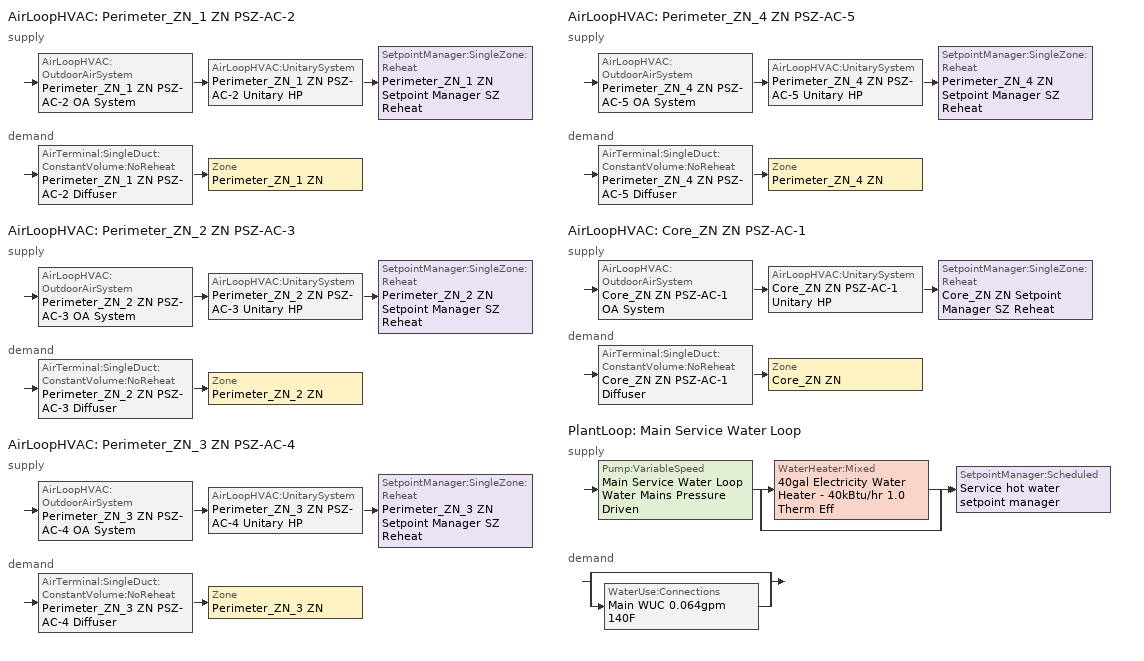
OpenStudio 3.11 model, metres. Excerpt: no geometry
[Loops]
AirLoopHVAC 'Perimeter_ZN_1 ZN PSZ-AC-2'
 supply: AirLoopHVAC:OutdoorAirSystem 'Perimeter_ZN_1 ZN PSZ-AC-2 OA System' > AirLoopHVAC:UnitarySystem 'Perimeter_ZN_1 ZN PSZ-AC-2 Unitary HP' > SetpointManager:SingleZone:Reheat 'Perimeter_ZN_1 ZN Setpoint Manager SZ Reheat'
 demand: AirTerminal:SingleDuct:ConstantVolume:NoReheat 'Perimeter_ZN_1 ZN PSZ-AC-2 Diffuser' > Zone 'Perimeter_ZN_1 ZN'
AirLoopHVAC 'Perimeter_ZN_2 ZN PSZ-AC-3'
 supply: AirLoopHVAC:OutdoorAirSystem 'Perimeter_ZN_2 ZN PSZ-AC-3 OA System' > AirLoopHVAC:UnitarySystem 'Perimeter_ZN_2 ZN PSZ-AC-3 Unitary HP' > SetpointManager:SingleZone:Reheat 'Perimeter_ZN_2 ZN Setpoint Manager SZ Reheat'
 demand: AirTerminal:SingleDuct:ConstantVolume:NoReheat 'Perimeter_ZN_2 ZN PSZ-AC-3 Diffuser' > Zone 'Perimeter_ZN_2 ZN'
AirLoopHVAC 'Perimeter_ZN_3 ZN PSZ-AC-4'
 supply: AirLoopHVAC:OutdoorAirSystem 'Perimeter_ZN_3 ZN PSZ-AC-4 OA System' > AirLoopHVAC:UnitarySystem 'Perimeter_ZN_3 ZN PSZ-AC-4 Unitary HP' > SetpointManager:SingleZone:Reheat 'Perimeter_ZN_3 ZN Setpoint Manager SZ Reheat'
 demand: AirTerminal:SingleDuct:ConstantVolume:NoReheat 'Perimeter_ZN_3 ZN PSZ-AC-4 Diffuser' > Zone 'Perimeter_ZN_3 ZN'
AirLoopHVAC 'Perimeter_ZN_4 ZN PSZ-AC-5'
 supply: AirLoopHVAC:OutdoorAirSystem 'Perimeter_ZN_4 ZN PSZ-AC-5 OA System' > AirLoopHVAC:UnitarySystem 'Perimeter_ZN_4 ZN PSZ-AC-5 Unitary HP' > SetpointManager:SingleZone:Reheat 'Perimeter_ZN_4 ZN Setpoint Manager SZ Reheat'
 demand: AirTerminal:SingleDuct:ConstantVolume:NoReheat 'Perimeter_ZN_4 ZN PSZ-AC-5 Diffuser' > Zone 'Perimeter_ZN_4 ZN'
AirLoopHVAC 'Core_ZN ZN PSZ-AC-1'
 supply: AirLoopHVAC:OutdoorAirSystem 'Core_ZN ZN PSZ-AC-1 OA System' > AirLoopHVAC:UnitarySystem 'Core_ZN ZN PSZ-AC-1 Unitary HP' > SetpointManager:SingleZone:Reheat 'Core_ZN ZN Setpoint Manager SZ Reheat'
 demand: AirTerminal:SingleDuct:ConstantVolume:NoReheat 'Core_ZN ZN PSZ-AC-1 Diffuser' > Zone 'Core_ZN ZN'
PlantLoop 'Main Service Water Loop'
 supply: Pump:VariableSpeed 'Main Service Water Loop Water Mains Pressure Driven' > split
  | WaterHeater:Mixed '40gal Electricity Water Heater - 40kBtu/hr 1.0 Therm Eff'
  | bypass
  join > SetpointManager:Scheduled 'Service hot water setpoint manager'
 demand: split
  | bypass
  | WaterUse:Connections 'Main WUC 0.064gpm 140F'
[Sizing:Zone] Zone Cooling Design Supply Air Temperature Input Method=SupplyAirTemperature; Zone Cooling Design Supply Air Temperature {C}=12.7778; Zone Cooling Design Supply Air Temperature Difference {deltaC}=11.11; Zone Heating Design Supply Air Temperature Input Method=SupplyAirTemperature; Zone Heating Design Supply Air Temperature {C}=50; Zone Heating Design Supply Air Temperature Difference {deltaC}=11.11; Zone Cooling Design Supply Air Humidity Ratio {kg-H2O/kg-air}=0.0085; Zone Heating Design Supply Air Humidity Ratio {kg-H2O/kg-air}=0.008; Cooling Design Air Flow Method=DesignDay; Heating Design Air Flow Method=DesignDay; Heating Maximum Air Flow Fraction=1; Account for Dedicated Outdoor Air System=No; Dedicated Outdoor Air System Control Strategy=NeutralSupplyAir; Dedicated Outdoor Air Low Setpoint Temperature for Design {C}=autosize; Dedicated Outdoor Air High Setpoint Temperature for Design {C}=autosize; Zone Load Sizing Method=Sensible Load Only No Latent Load; Zone Latent Cooling Design Supply Air Humidity Ratio Input Method=HumidityRatioDifference; Zone Cooling Design Supply Air Humidity Ratio Difference {kgWater/kgDryAir}=0.005; Zone Latent Heating Design Supply Air Humidity Ratio Input Method=HumidityRatioDifference; Zone Humidification Design Supply Air Humidity Ratio Difference {kgWater/kgDryAir}=0.005; Sizing Option=Coincident; Heating Coil Sizing Method=None; Maximum Heating Capacity To Cooling Load Sizing Ratio {W/W}=1
Core_ZN ZN; Perimeter_ZN_1 ZN; Perimeter_ZN_2 ZN; Perimeter_ZN_3 ZN; Perimeter_ZN_4 ZN
[Zone equipment]
Core_ZN ZN: Core_ZN ZN PSZ-AC-1 Diffuser
Perimeter_ZN_1 ZN: Perimeter_ZN_1 ZN PSZ-AC-2 Diffuser
Perimeter_ZN_2 ZN: Perimeter_ZN_2 ZN PSZ-AC-3 Diffuser
Perimeter_ZN_3 ZN: Perimeter_ZN_3 ZN PSZ-AC-4 Diffuser
Perimeter_ZN_4 ZN: Perimeter_ZN_4 ZN PSZ-AC-5 Diffuser
[AirLoopHVAC] Availability Schedule=OfficeSmall HVACOperationSchd; Design Supply Air Flow Rate {m3/s}=autosize; Design Return Air Flow Fraction of Supply Air Flow=1
Perimeter_ZN_1 ZN PSZ-AC-2; Perimeter_ZN_2 ZN PSZ-AC-3; Perimeter_ZN_3 ZN PSZ-AC-4; Perimeter_ZN_4 ZN PSZ-AC-5; Core_ZN ZN PSZ-AC-1
[Sizing:System] Type of Load to Size On=Sensible; Design Outdoor Air Flow Rate {m3/s}=Autosize; Central Heating Maximum System Air Flow Ratio=1; Preheat Design Temperature {C}=7.22222; Preheat Design Humidity Ratio {kg-H2O/kg-Air}=0.008; Precool Design Temperature {C}=12.7778; Precool Design Humidity Ratio {kg-H2O/kg-Air}=0.008; Central Cooling Design Supply Air Temperature {C}=12.7778; Central Heating Design Supply Air Temperature {C}=50; Sizing Option=Coincident; 100% Outdoor Air in Cooling=No; 100% Outdoor Air in Heating=No; Central Cooling Design Supply Air Humidity Ratio {kg-H2O/kg-Air}=0.0085; Central Heating Design Supply Air Humidity Ratio {kg-H2O/kg-Air}=0.008; Cooling Design Air Flow Method=DesignDay; Heating Design Air Flow Method=DesignDay; System Outdoor Air Method=ZoneSum; Zone Maximum Outdoor Air Fraction=1; Cooling Supply Air Flow Rate Per Floor Area {m3/s-m2}=0.00996765; Cooling Fraction of Autosized Cooling Supply Air Flow Rate=1; Cooling Supply Air Flow Rate Per Unit Cooling Capacity {m3/s-W}=3.94755e-05; Heating Supply Air Flow Rate Per Floor Area {m3/s-m2}=0.00996765; Heating Fraction of Autosized Heating Supply Air Flow Rate=1; Heating Fraction of Autosized Cooling Supply Air Flow Rate=1; Heating Supply Air Flow Rate Per Unit Heating Capacity {m3/s-W}=3.15882e-05; Cooling Design Capacity Method=CoolingDesignCapacity; Cooling Design Capacity {W}=autosize; Cooling Design Capacity Per Floor Area {W/m2}=234.7; Fraction of Autosized Cooling Design Capacity=1; Heating Design Capacity Method=HeatingDesignCapacity; Heating Design Capacity {W}=autosize; Heating Design Capacity Per Floor Area {W/m2}=157; Fraction of Autosized Heating Design Capacity=1; Central Cooling Capacity Control Method=OnOff; Occupant Diversity=autosize; Heating Coil Sizing Method=None; Maximum Heating Capacity To Cooling Capacity Sizing Ratio {W/W}=1
Perimeter_ZN_1 ZN PSZ-AC-2; Perimeter_ZN_2 ZN PSZ-AC-3; Perimeter_ZN_3 ZN PSZ-AC-4; Perimeter_ZN_4 ZN PSZ-AC-5; Core_ZN ZN PSZ-AC-1
[SetpointManager:SingleZone:Reheat] Minimum Supply Air Temperature {C}=12.7778; Maximum Supply Air Temperature {C}=50
Name | Control Zone | Setpoint Node or NodeList
Perimeter_ZN_1 ZN Setpoint Manager SZ Reheat | Perimeter_ZN_1 ZN | Perimeter_ZN_1 ZN PSZ-AC-2 Supply Outlet Node
Perimeter_ZN_2 ZN Setpoint Manager SZ Reheat | Perimeter_ZN_2 ZN | Perimeter_ZN_2 ZN PSZ-AC-3 Supply Outlet Node
Perimeter_ZN_3 ZN Setpoint Manager SZ Reheat | Perimeter_ZN_3 ZN | Perimeter_ZN_3 ZN PSZ-AC-4 Supply Outlet Node
Perimeter_ZN_4 ZN Setpoint Manager SZ Reheat | Perimeter_ZN_4 ZN | Perimeter_ZN_4 ZN PSZ-AC-5 Supply Outlet Node
Core_ZN ZN Setpoint Manager SZ Reheat | Core_ZN ZN | Core_ZN ZN PSZ-AC-1 Supply Outlet Node
[Coil:Heating:DX:SingleSpeed] Availability Schedule=Always On Discrete; Rated Total Heating Capacity {W}=Autosize; Rated COP {W/W}=3.451036; Rated Air Flow Rate {m3/s}=Autosize; Rated Supply Fan Power Per Volume Flow Rate 2017 {W/(m3/s)}=773.3; Rated Supply Fan Power Per Volume Flow Rate 2023 {W/(m3/s)}=934.4; Total Heating Capacity Function of Temperature Curve=CoilClgDXQRatio_fTwbToadbSI; Total Heating Capacity Function of Flow Fraction Curve=CoilClgDXSnglQRatio_fCFMRatio; Energy Input Ratio Function of Temperature Curve=CoilClgDXEIRRatio_fTwbToadbSI; Energy Input Ratio Function of Flow Fraction Curve=CoilClgDXSnglEIRRatio_fCFMRatio; Part Load Fraction Correlation Curve=CoilClgDXEIRRatio_fQFrac; Minimum Outdoor Dry-Bulb Temperature for Compressor Operation {C}=-12.2; Maximum Outdoor Dry-Bulb Temperature for Defrost Operation {C}=1.67; Crankcase Heater Capacity {W}=50; Maximum Outdoor Dry-Bulb Temperature for Crankcase Heater Operation {C}=4.4; Defrost Strategy=ReverseCycle; Defrost Control=OnDemand; Resistive Defrost Heater Capacity {W}=2000
Name | Defrost Energy Input Ratio Function of Temperature Curve
Perimeter_ZN_1 ZN HP Htg Coil 24 Clg kBtu/hr 6.7HSPF2 | Perimeter_ZN_1 ZN HP Htg Coil Defrost EIR Func of Temp Curve 1
Perimeter_ZN_2 ZN HP Htg Coil 19 Clg kBtu/hr 6.7HSPF2 | Perimeter_ZN_2 ZN HP Htg Coil Defrost EIR Func of Temp Curve 1
Perimeter_ZN_3 ZN HP Htg Coil 21 Clg kBtu/hr 6.7HSPF2 | Perimeter_ZN_3 ZN HP Htg Coil Defrost EIR Func of Temp Curve 1
Perimeter_ZN_4 ZN HP Htg Coil 21 Clg kBtu/hr 6.7HSPF2 | Perimeter_ZN_4 ZN HP Htg Coil Defrost EIR Func of Temp Curve 1
Core_ZN ZN HP Htg Coil 23 Clg kBtu/hr 6.7HSPF2 | Core_ZN ZN HP Htg Coil Defrost EIR Func of Temp Curve 1
[Coil:Heating:Gas] Availability Schedule=Always On Discrete; Gas Burner Efficiency=0.81; Nominal Capacity {W}=AutoSize; On Cycle Parasitic Electric Load {W}=0; Off Cycle Parasitic Gas Load {W}=0
Perimeter_ZN_1 ZN PSZ-AC-2 Gas Backup Htg Coil 24kBtu/hr 0.81 AFUE; Perimeter_ZN_2 ZN PSZ-AC-3 Gas Backup Htg Coil 19kBtu/hr 0.81 AFUE; Perimeter_ZN_3 ZN PSZ-AC-4 Gas Backup Htg Coil 21kBtu/hr 0.81 AFUE; Perimeter_ZN_4 ZN PSZ-AC-5 Gas Backup Htg Coil 21kBtu/hr 0.81 AFUE; Core_ZN ZN PSZ-AC-1 Gas Backup Htg Coil 23kBtu/hr 0.81 AFUE
[Coil:Cooling:DX:SingleSpeed] Availability Schedule=Always On Discrete; Rated Total Cooling Capacity {W}=autosize; Rated Sensible Heat Ratio=autosize; Rated COP {W/W}=3.721984; Rated Air Flow Rate {m3/s}=autosize; Rated Evaporator Fan Power Per Volume Flow Rate 2017 {W/(m3/s)}=773.3; Rated Evaporator Fan Power Per Volume Flow Rate 2023 {W/(m3/s)}=934.4; Total Cooling Capacity Function of Temperature Curve=CoilClgDXQRatio_fTwbToadbSI; Total Cooling Capacity Function of Flow Fraction Curve=CoilClgDXSnglQRatio_fCFMRatio; Energy Input Ratio Function of Temperature Curve=CoilClgDXEIRRatio_fTwbToadbSI; Energy Input Ratio Function of Flow Fraction Curve=CoilClgDXSnglEIRRatio_fCFMRatio; Part Load Fraction Correlation Curve=CoilClgDXEIRRatio_fQFrac; Minimum Outdoor Dry-Bulb Temperature for Compressor Operation {C}=-25; Nominal Time for Condensate Removal to Begin {s}=0; Ratio of Initial Moisture Evaporation Rate and Steady State Latent Capacity=0; Maximum Cycling Rate {cycles/hr}=0; Latent Capacity Time Constant {s}=0; Condenser Type=AirCooled; Evaporative Condenser Effectiveness=0.9; Evaporative Condenser Air Flow Rate {m3/s}=autosize; Evaporative Condenser Pump Rated Power Consumption {W}=autosize; Crankcase Heater Capacity {W}=0; Maximum Outdoor Dry-Bulb Temperature for Crankcase Heater Operation {C}=10; Basin Heater Capacity {W/K}=0; Basin Heater Setpoint Temperature {C}=2
Perimeter_ZN_1 ZN PSZ-AC-2 1spd DX HP Clg Coil 24kBtu/hr 13.4SEER; Perimeter_ZN_2 ZN PSZ-AC-3 1spd DX HP Clg Coil 19kBtu/hr 13.4SEER; Perimeter_ZN_3 ZN PSZ-AC-4 1spd DX HP Clg Coil 21kBtu/hr 13.4SEER; Perimeter_ZN_4 ZN PSZ-AC-5 1spd DX HP Clg Coil 21kBtu/hr 13.4SEER; Core_ZN ZN PSZ-AC-1 1spd DX HP Clg Coil 23kBtu/hr 13.4SEER
[Fan:OnOff] Availability Schedule=Always On Discrete; Fan Total Efficiency=0.55575; Pressure Rise {Pa}=622.722; Maximum Flow Rate {m3/s}=autosize; Motor Efficiency=0.855; Motor In Airstream Fraction=1
Name | Fan Power Ratio Function of Speed Ratio Curve | Fan Efficiency Ratio Function of Speed Ratio Curve
Perimeter_ZN_1 ZN PSZ-AC-2 Fan | Fan On Off Power Curve | Fan On Off Efficiency Curve
Perimeter_ZN_2 ZN PSZ-AC-3 Fan | Fan On Off Power Curve 1 | Fan On Off Efficiency Curve 1
Perimeter_ZN_3 ZN PSZ-AC-4 Fan | Fan On Off Power Curve 2 | Fan On Off Efficiency Curve 2
Perimeter_ZN_4 ZN PSZ-AC-5 Fan | Fan On Off Power Curve 3 | Fan On Off Efficiency Curve 3
Core_ZN ZN PSZ-AC-1 Fan | Fan On Off Power Curve 4 | Fan On Off Efficiency Curve 4
[AirLoopHVAC:UnitarySystem] Control Type=Load; Dehumidification Control Type=None; Availability Schedule=OfficeSmall HVACOperationSchd; Fan Placement=BlowThrough; DX Heating Coil Sizing Ratio=1; Use DOAS DX Cooling Coil=No; DOAS DX Cooling Coil Leaving Minimum Air Temperature {C}=2; Latent Load Control=SensibleOnlyLoadControl; Supply Air Flow Rate Method During Cooling Operation=SupplyAirFlowRate; Supply Air Flow Rate During Cooling Operation {m3/s}=Autosize; Supply Air Flow Rate Method During Heating Operation=SupplyAirFlowRate; Supply Air Flow Rate During Heating Operation {m3/s}=Autosize; Supply Air Flow Rate Method When No Cooling or Heating is Required=None; No Load Supply Air Flow Rate Control Set To Low Speed=Yes; Maximum Supply Air Temperature {C}=80; Maximum Outdoor Dry-Bulb Temperature for Supplemental Heater Operation {C}=4.44444; Ancilliary On-Cycle Electric Power {W}=0; Ancilliary Off-Cycle Electric Power {W}=0
Name | Controlling Zone or Thermostat Location | Supply Fan | Supply Air Fan Operating Mode Schedule | Heating Coil | Cooling Coil | Supplemental Heating Coil
Perimeter_ZN_1 ZN PSZ-AC-2 Unitary HP | Perimeter_ZN_1 ZN | Perimeter_ZN_1 ZN PSZ-AC-2 Fan | OfficeSmall HVACOperationSchd - adjusted 1 | Perimeter_ZN_1 ZN HP Htg Coil 24 Clg kBtu/hr 6.7HSPF2 | Perimeter_ZN_1 ZN PSZ-AC-2 1spd DX HP Clg Coil 24kBtu/hr 13.4SEER | Perimeter_ZN_1 ZN PSZ-AC-2 Gas Backup Htg Coil 24kBtu/hr 0.81 AFUE
Perimeter_ZN_2 ZN PSZ-AC-3 Unitary HP | Perimeter_ZN_2 ZN | Perimeter_ZN_2 ZN PSZ-AC-3 Fan | OfficeSmall HVACOperationSchd - adjusted 2 | Perimeter_ZN_2 ZN HP Htg Coil 19 Clg kBtu/hr 6.7HSPF2 | Perimeter_ZN_2 ZN PSZ-AC-3 1spd DX HP Clg Coil 19kBtu/hr 13.4SEER | Perimeter_ZN_2 ZN PSZ-AC-3 Gas Backup Htg Coil 19kBtu/hr 0.81 AFUE
Perimeter_ZN_3 ZN PSZ-AC-4 Unitary HP | Perimeter_ZN_3 ZN | Perimeter_ZN_3 ZN PSZ-AC-4 Fan | OfficeSmall HVACOperationSchd - adjusted 3 | Perimeter_ZN_3 ZN HP Htg Coil 21 Clg kBtu/hr 6.7HSPF2 | Perimeter_ZN_3 ZN PSZ-AC-4 1spd DX HP Clg Coil 21kBtu/hr 13.4SEER | Perimeter_ZN_3 ZN PSZ-AC-4 Gas Backup Htg Coil 21kBtu/hr 0.81 AFUE
Perimeter_ZN_4 ZN PSZ-AC-5 Unitary HP | Perimeter_ZN_4 ZN | Perimeter_ZN_4 ZN PSZ-AC-5 Fan | OfficeSmall HVACOperationSchd - adjusted 4 | Perimeter_ZN_4 ZN HP Htg Coil 21 Clg kBtu/hr 6.7HSPF2 | Perimeter_ZN_4 ZN PSZ-AC-5 1spd DX HP Clg Coil 21kBtu/hr 13.4SEER | Perimeter_ZN_4 ZN PSZ-AC-5 Gas Backup Htg Coil 21kBtu/hr 0.81 AFUE
Core_ZN ZN PSZ-AC-1 Unitary HP | Core_ZN ZN | Core_ZN ZN PSZ-AC-1 Fan | OfficeSmall HVACOperationSchd - adjusted | Core_ZN ZN HP Htg Coil 23 Clg kBtu/hr 6.7HSPF2 | Core_ZN ZN PSZ-AC-1 1spd DX HP Clg Coil 23kBtu/hr 13.4SEER | Core_ZN ZN PSZ-AC-1 Gas Backup Htg Coil 23kBtu/hr 0.81 AFUE
[Controller:OutdoorAir] Minimum Outdoor Air Flow Rate {m3/s}=autosize; Maximum Outdoor Air Flow Rate {m3/s}=Autosize; Economizer Control Type=NoEconomizer; Economizer Control Action Type=ModulateFlow; Economizer Maximum Limit Dry-Bulb Temperature {C}=28; Economizer Maximum Limit Enthalpy {J/kg}=64000; Lockout Type=LockoutWithHeating; Minimum Limit Type=FixedMinimum; Minimum Outdoor Air Schedule=OfficeSmall MinOA_MotorizedDamper_Sched; High Humidity Control=No; High Humidity Outdoor Air Flow Ratio=1; Control High Indoor Humidity Based on Outdoor Humidity Ratio=Yes; Heat Recovery Bypass Control Type=BypassWhenWithinEconomizerLimits; Economizer Operation Staging=InterlockedWithMechanicalCooling
Name | Maximum Fraction of Outdoor Air Schedule | Controller Mechanical Ventilation
Perimeter_ZN_1 ZN PSZ-AC-2 OA System Controller | ems_Perimeter_ZN_1_ZN_PSZ_AC_2_maxOASch | Controller Mechanical Ventilation 1
Perimeter_ZN_2 ZN PSZ-AC-3 OA System Controller | ems_Perimeter_ZN_2_ZN_PSZ_AC_3_maxOASch | Controller Mechanical Ventilation 2
Perimeter_ZN_3 ZN PSZ-AC-4 OA System Controller | ems_Perimeter_ZN_3_ZN_PSZ_AC_4_maxOASch | Controller Mechanical Ventilation 3
Perimeter_ZN_4 ZN PSZ-AC-5 OA System Controller | ems_Perimeter_ZN_4_ZN_PSZ_AC_5_maxOASch | Controller Mechanical Ventilation 4
Core_ZN ZN PSZ-AC-1 OA System Controller | ems_Core_ZN_ZN_PSZ_AC_1_maxOASch | Controller Mechanical Ventilation 5
[Controller:MechanicalVentilation] Availability Schedule=Always On Discrete
Controller Mechanical Ventilation 1; Controller Mechanical Ventilation 2; Controller Mechanical Ventilation 3; Controller Mechanical Ventilation 4; Controller Mechanical Ventilation 5
[AirLoopHVAC:OutdoorAirSystem]
Name | Controller
Perimeter_ZN_1 ZN PSZ-AC-2 OA System | Perimeter_ZN_1 ZN PSZ-AC-2 OA System Controller
Perimeter_ZN_2 ZN PSZ-AC-3 OA System | Perimeter_ZN_2 ZN PSZ-AC-3 OA System Controller
Perimeter_ZN_3 ZN PSZ-AC-4 OA System | Perimeter_ZN_3 ZN PSZ-AC-4 OA System Controller
Perimeter_ZN_4 ZN PSZ-AC-5 OA System | Perimeter_ZN_4 ZN PSZ-AC-5 OA System Controller
Core_ZN ZN PSZ-AC-1 OA System | Core_ZN ZN PSZ-AC-1 OA System Controller
[AirTerminal:SingleDuct:ConstantVolume:NoReheat] Availability Schedule=Always On Discrete; Maximum Air Flow Rate {m3/s}=AutoSize
Perimeter_ZN_1 ZN PSZ-AC-2 Diffuser; Perimeter_ZN_2 ZN PSZ-AC-3 Diffuser; Perimeter_ZN_3 ZN PSZ-AC-4 Diffuser; Perimeter_ZN_4 ZN PSZ-AC-5 Diffuser; Core_ZN ZN PSZ-AC-1 Diffuser
[PlantLoop]
Main Service Water Loop: Glycol Concentration=0; Maximum Loop Temperature {C}=60; Minimum Loop Temperature {C}=51.6667; Plant Loop Volume {m3}=Autocalculate; Load Distribution Scheme=Optimal
[Sizing:Plant]
Main Service Water Loop: Loop Type=Heating; Design Loop Exit Temperature {C}=60; Loop Design Temperature Difference {deltaC}=5; Sizing Option=NonCoincident; Zone Timesteps in Averaging Window=1; Coincident Sizing Factor Mode=None
[SetpointManager:Scheduled]
Service hot water setpoint manager: Control Variable=Temperature; Schedule=Service Water Loop Temp - 140F; Setpoint Node or NodeList=Main Service Water Loop Supply Outlet Node
[Pump:VariableSpeed]
Main Service Water Loop Water Mains Pressure Driven: Rated Pump Head {Pa}=0.001; Motor Efficiency=1; Coefficient 1 of the Part Load Performance Curve=0; Coefficient 2 of the Part Load Performance Curve=3.2485; Coefficient 3 of the Part Load Performance Curve=-4.7443; Coefficient 4 of the Part Load Performance Curve=2.5294; Pump Control Type=Intermittent; Skin Loss Radiative Fraction=0.5; Design Power Sizing Method=PowerPerFlowPerPressure; Design Electric Power per Unit Flow Rate {W/(m3/s)}=348701.1; Design Shaft Power per Unit Flow Rate per Unit Head {W-s/m3-Pa}=1.28205; Design Minimum Flow Rate Fraction=0
[WaterHeater:Mixed]
40gal Electricity Water Heater - 40kBtu/hr 1.0 Therm Eff: Tank Volume {m3}=0.151416; Setpoint Temperature Schedule=Service Water Loop Temp - 140F; Deadband Temperature Difference {deltaC}=2; Maximum Temperature Limit {C}=60; Heater Control Type=Cycle; Heater Maximum Capacity {W}=11722.8; Heater Fuel Type=Electricity; Heater Thermal Efficiency=1; Off Cycle Parasitic Fuel Consumption Rate {W}=571; Off Cycle Parasitic Fuel Type=Electricity; Off Cycle Parasitic Heat Fraction to Tank=0; On Cycle Parasitic Fuel Consumption Rate {W}=571; On Cycle Parasitic Fuel Type=Electricity; On Cycle Parasitic Heat Fraction to Tank=0; Ambient Temperature Indicator=ThermalZone; Ambient Temperature Thermal Zone=Core_ZN ZN; Off Cycle Loss Coefficient to Ambient Temperature {W/K}=0.964707; On Cycle Loss Coefficient to Ambient Temperature {W/K}=0.964707; Use Side Effectiveness=1; Source Side Effectiveness=1; Use Side Design Flow Rate {m3/s}=autosize; Source Side Design Flow Rate {m3/s}=autosize; Indirect Water Heating Recovery Time {hr}=1.5; Source Side Flow Control Mode=IndirectHeatPrimarySetpoint
[WaterHeater:Sizing]
40gal Electricity Water Heater - 40kBtu/hr 1.0 Therm Eff: Design Mode=PeakDraw; Time Storage Can Meet Peak Draw {hr}=0.538503; Time for Tank Recovery {hr}=1; Nominal Tank Volume for Autosizing Plant Connections {m3}=1
[WaterUse:Equipment:Definition]
Main 0.064gpm 140F: Peak Flow Rate {m3/s}=4.03777e-06; Target Temperature Schedule=Mixed Water At Faucet Temp - 140F; Sensible Fraction Schedule=Fraction Sensible - 0.2; Latent Fraction Schedule=Fraction Latent - 0.05
[WaterUse:Equipment]
Main Service Water Use 0.064gpm 140F: Water Use Equipment Definition=Main 0.064gpm 140F; Flow Rate Fraction Schedule=OfficeSmall BLDG_SWH_SCH
[WaterUse:Connections]
Main WUC 0.064gpm 140F: Drain Water Heat Exchanger Type=None; Drain Water Heat Exchanger Destination=Plant; Water Use Equipment Name 1=Main Service Water Use 0.064gpm 140F
[Schedule:Constant]
Always On Discrete: Value=1
[Schedule:Ruleset]
Name | Default Day Schedule | Summer Design Day Schedule | Winter Design Day Schedule
OfficeSmall HVACOperationSchd | OfficeSmall HVACOperationSchd Default | OfficeSmall HVACOperationSchd Summer Design Day | OfficeSmall HVACOperationSchd Winter Design Day
OfficeSmall MinOA_MotorizedDamper_Sched | OfficeSmall MinOA_MotorizedDamper_Sched Default | OfficeSmall MinOA_MotorizedDamper_Sched Summer Design Day | OfficeSmall MinOA_MotorizedDamper_Sched Winter Design Day
Service Water Loop Temp - 140F | Service Water Loop Temp - 140F Default
OfficeSmall BLDG_SWH_SCH | OfficeSmall BLDG_SWH_SCH Default | OfficeSmall BLDG_SWH_SCH Summer Design Day | OfficeSmall BLDG_SWH_SCH Winter Design Day
Fraction Sensible - 0.2 | Fraction Sensible - 0.2 Default
Fraction Latent - 0.05 | Fraction Latent - 0.05 Default
Mixed Water At Faucet Temp - 140F | Mixed Water At Faucet Temp - 140F Default
ems_Core_ZN_ZN_PSZ_AC_1_maxOASch | ems_Core_ZN_ZN_PSZ_AC_1_maxOASch_Default
OfficeSmall HVACOperationSchd - adjusted | OfficeSmall HVACOperationSchd Default 1 | OfficeSmall HVACOperationSchd Summer Design Day 1 | OfficeSmall HVACOperationSchd Winter Design Day 1
ems_Perimeter_ZN_1_ZN_PSZ_AC_2_maxOASch | ems_Perimeter_ZN_1_ZN_PSZ_AC_2_maxOASch_Default
OfficeSmall HVACOperationSchd - adjusted 1 | OfficeSmall HVACOperationSchd Default 2 | OfficeSmall HVACOperationSchd Summer Design Day 2 | OfficeSmall HVACOperationSchd Winter Design Day 2
ems_Perimeter_ZN_2_ZN_PSZ_AC_3_maxOASch | ems_Perimeter_ZN_2_ZN_PSZ_AC_3_maxOASch_Default
OfficeSmall HVACOperationSchd - adjusted 2 | OfficeSmall HVACOperationSchd Default 3 | OfficeSmall HVACOperationSchd Summer Design Day 3 | OfficeSmall HVACOperationSchd Winter Design Day 3
ems_Perimeter_ZN_3_ZN_PSZ_AC_4_maxOASch | ems_Perimeter_ZN_3_ZN_PSZ_AC_4_maxOASch_Default
OfficeSmall HVACOperationSchd - adjusted 3 | OfficeSmall HVACOperationSchd Default 4 | OfficeSmall HVACOperationSchd Summer Design Day 4 | OfficeSmall HVACOperationSchd Winter Design Day 4
ems_Perimeter_ZN_4_ZN_PSZ_AC_5_maxOASch | ems_Perimeter_ZN_4_ZN_PSZ_AC_5_maxOASch_Default
OfficeSmall HVACOperationSchd - adjusted 4 | OfficeSmall HVACOperationSchd Default 5 | OfficeSmall HVACOperationSchd Summer Design Day 5 | OfficeSmall HVACOperationSchd Winter Design Day 5
[Schedule:Day]
OfficeSmall HVACOperationSchd Default; OfficeSmall HVACOperationSchd Winter Design Day; OfficeSmall MinOA_MotorizedDamper_Sched Default; OfficeSmall MinOA_MotorizedDamper_Sched Winter Design Day; OfficeSmall BLDG_SWH_SCH Default; OfficeSmall HVACOperationSchd Winter Design Day 1; OfficeSmall HVACOperationSchd Winter Design Day 2; OfficeSmall HVACOperationSchd Winter Design Day 3; OfficeSmall HVACOperationSchd Winter Design Day 4; OfficeSmall HVACOperationSchd Winter Design Day 5: No, 24, 0, 0
OfficeSmall HVACOperationSchd Summer Design Day; OfficeSmall HVACOperationSchd SmrDsn|Wkdy Day; OfficeSmall HVACOperationSchd Summer Design Day 1; OfficeSmall HVACOperationSchd Summer Design Day 2; OfficeSmall HVACOperationSchd Summer Design Day 3; OfficeSmall HVACOperationSchd Summer Design Day 4; OfficeSmall HVACOperationSchd Summer Design Day 5: No, 6, 0, 0, 19, 0, 1, 24, 0, 0
OfficeSmall MinOA_MotorizedDamper_Sched Summer Design Day; OfficeSmall MinOA_MotorizedDamper_Sched SmrDsn|Wkdy Day: No, 7, 0, 0, 19, 0, 1, 24, 0, 0
Service Water Loop Temp - 140F Default; Mixed Water At Faucet Temp - 140F Default: 24, 0, 60
OfficeSmall BLDG_SWH_SCH Winter Design Day; OfficeSmall BLDG_SWH_SCH Summer Design Day; OfficeSmall BLDG_SWH_SCH WntrDsn|SmrDsn|Wkdy Day: No, 7, 0, 0, 8, 0, 0.27, 9, 0, 0.55, 11, 0, 0.64, 12, 0, 0.82, 13, 0, 1, 14, 0, 0.91, 16, 0, 0.55, 17, 0, 0.73, 19, 0, 0.37, 20, 0, 0.18, 21, 0, 0.27, 22, 0, 0.09, 24, 0, 0
Fraction Sensible - 0.2 Default: 24, 0, 0.2
Fraction Latent - 0.05 Default: 24, 0, 0.05
ems_Core_ZN_ZN_PSZ_AC_1_maxOASch_Default; ems_Perimeter_ZN_1_ZN_PSZ_AC_2_maxOASch_Default; ems_Perimeter_ZN_2_ZN_PSZ_AC_3_maxOASch_Default; ems_Perimeter_ZN_3_ZN_PSZ_AC_4_maxOASch_Default; ems_Perimeter_ZN_4_ZN_PSZ_AC_5_maxOASch_Default: 24, 0, 0.75
OfficeSmall HVACOperationSchd Default 1; OfficeSmall HVACOperationSchd Default 2; OfficeSmall HVACOperationSchd Default 3; OfficeSmall HVACOperationSchd Default 4; OfficeSmall HVACOperationSchd Default 5: No, 12, 0, 0, 13, 0, 0, 24, 0, 0
OfficeSmall HVACOperationSchd SmrDsn|Wkdy Day 1; OfficeSmall HVACOperationSchd SmrDsn|Wkdy Day 2; OfficeSmall HVACOperationSchd SmrDsn|Wkdy Day 3; OfficeSmall HVACOperationSchd SmrDsn|Wkdy Day 4; OfficeSmall HVACOperationSchd SmrDsn|Wkdy Day 5: No, 6, 0, 0, 12, 0, 1, 13, 0, 0, 19, 0, 1, 24, 0, 0
[Schedule:Rule] Rule Order=0; Apply Monday=Yes; Apply Tuesday=Yes; Apply Wednesday=Yes; Apply Thursday=Yes; Apply Friday=Yes; Date Specification Type=DateRange; Start Month=1; Start Day=1; End Month=12; End Day=31
Name | Schedule Ruleset | Day Schedule
Schedule Rule 11 | OfficeSmall HVACOperationSchd | OfficeSmall HVACOperationSchd SmrDsn|Wkdy Day
Schedule Rule 12 | OfficeSmall MinOA_MotorizedDamper_Sched | OfficeSmall MinOA_MotorizedDamper_Sched SmrDsn|Wkdy Day
Schedule Rule 14 | OfficeSmall BLDG_SWH_SCH | OfficeSmall BLDG_SWH_SCH WntrDsn|SmrDsn|Wkdy Day
Schedule Rule 16 | OfficeSmall HVACOperationSchd - adjusted | OfficeSmall HVACOperationSchd SmrDsn|Wkdy Day 1
Schedule Rule 17 | OfficeSmall HVACOperationSchd - adjusted 1 | OfficeSmall HVACOperationSchd SmrDsn|Wkdy Day 2
Schedule Rule 18 | OfficeSmall HVACOperationSchd - adjusted 2 | OfficeSmall HVACOperationSchd SmrDsn|Wkdy Day 3
Schedule Rule 19 | OfficeSmall HVACOperationSchd - adjusted 3 | OfficeSmall HVACOperationSchd SmrDsn|Wkdy Day 4
Schedule Rule 20 | OfficeSmall HVACOperationSchd - adjusted 4 | OfficeSmall HVACOperationSchd SmrDsn|Wkdy Day 5
[Curve:Biquadratic]
Name | Coefficient1 Constant | Coefficient2 x | Coefficient3 x**2 | Coefficient4 y | Coefficient5 y**2 | Coefficient6 x*y | Minimum Value of x | Maximum Value of x | Minimum Value of y | Maximum Value of y | Minimum Curve Output | Maximum Curve Output
Perimeter_ZN_1 ZN HP Htg Coil Defrost EIR Func of Temp Curve 1; Perimeter_ZN_2 ZN HP Htg Coil Defrost EIR Func of Temp Curve 1; Perimeter_ZN_3 ZN HP Htg Coil Defrost EIR Func of Temp Curve 1; Perimeter_ZN_4 ZN HP Htg Coil Defrost EIR Func of Temp Curve 1; Core_ZN ZN HP Htg Coil Defrost EIR Func of Temp Curve 1 | 0.297145 | 0.0430933 | -0.000748766 | 0.00597727 | 0.000482112 | -0.000956448 | -23.3333 | 29.44444 | -23.3333 | 29.44444
CoilClgDXQRatio_fTwbToadbSI | 0.86779 | 0.014245 | 0.000554 | -0.007569 | 3.2e-05 | -0.000191 | 13.89 | 25 | 23.89 | 46.11 | 0.77 | 1.29
CoilClgDXEIRRatio_fTwbToadbSI | 0.116709 | 0.028458 | -0.000411 | 0.021422 | 0.000162 | -0.00068 | 13.89 | 25 | 23.89 | 46.11 | 0.77 | 1.33
[Curve:Exponent] Coefficient1 Constant=1; Coefficient2 Constant=0; Coefficient3 Constant=0; Minimum Value of x=0; Maximum Value of x=1
Fan On Off Power Curve; Fan On Off Power Curve 1; Fan On Off Power Curve 2; Fan On Off Power Curve 3; Fan On Off Power Curve 4
[Curve:Cubic] Maximum Value of x=1
Name | Coefficient1 Constant | Coefficient2 x | Coefficient3 x**2 | Coefficient4 x**3 | Minimum Value of x
Fan On Off Efficiency Curve; Fan On Off Efficiency Curve 1; Fan On Off Efficiency Curve 2; Fan On Off Efficiency Curve 3; Fan On Off Efficiency Curve 4 | 1 | 0 | 0 | 0 | 0
CoilClgDXEIRRatio_fQFrac | 0 | 5.1091 | -8.5515 | 4.4744 | 0.7
[Curve:Quadratic]
Name | Coefficient1 Constant | Coefficient2 x | Coefficient3 x**2 | Minimum Value of x | Maximum Value of x
CoilClgDXSnglQRatio_fCFMRatio | 0.8 | 0.2 | 0 | 0.5 | 1.5
CoilClgDXSnglEIRRatio_fCFMRatio | 1.156 | -0.1816 | 0.0256 | 0 | 1
